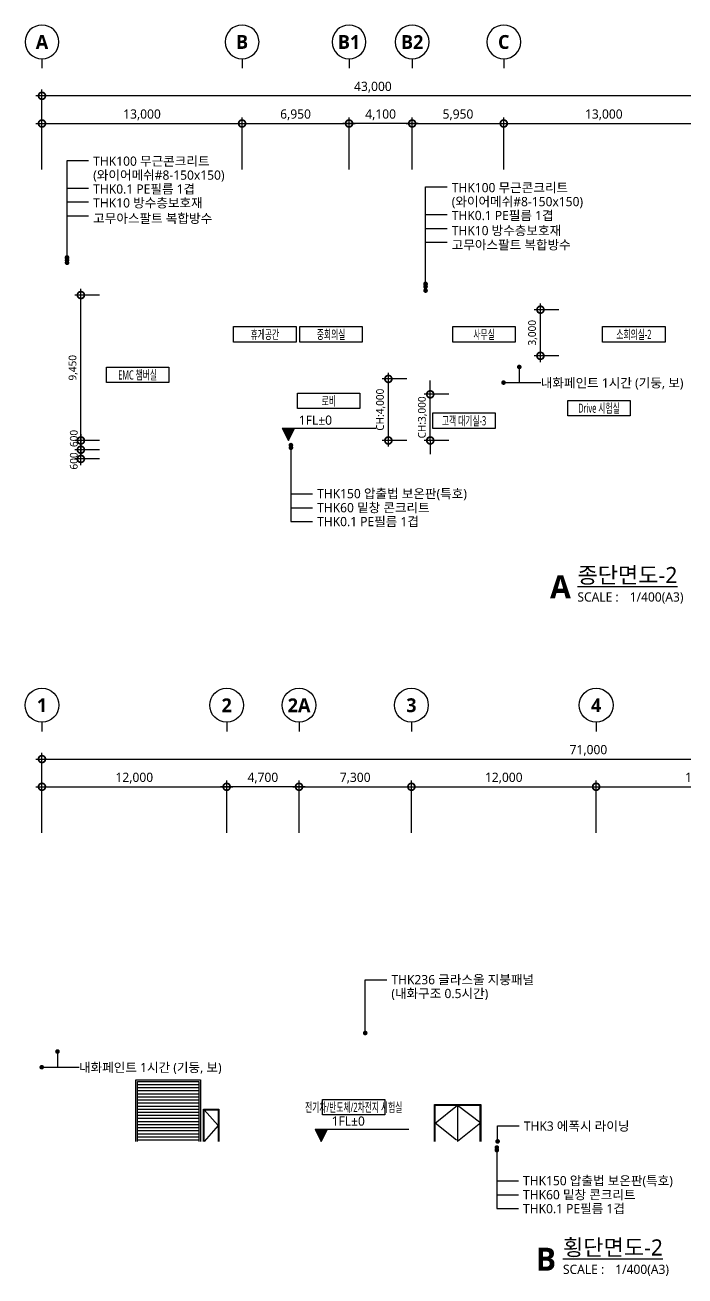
# Model space of a CAD drawing. Header units: millimetres. Extents: x 16690 to 499091, y 5875 to 101442.
# Drawn here: x 208350 to 251222, y 17698 to 98995 of the extents above; entities that cross this region are included whole.
import ezdxf
from ezdxf.enums import TextEntityAlignment as Align

# ---------------------------------------------------------------- set-up
doc = ezdxf.new("R2010")
doc.units = ezdxf.units.MM
doc.header["$LTSCALE"] = 200
doc.layers.get('DEFPOINTS').update_dxf_attribs({"color": 137})
for name, color, linetype in [('DIM', 7, 'Continuous'), ('DIM-INT', 7, 'Continuous'), ('HAT', 8, 'Continuous'), ('SYM', 6, 'Continuous'), ('SYM-BUB', 3, 'Continuous'), ('SYM-LEAD', 6, 'Continuous'), ('SYM-LEVEL', 7, 'Continuous'), ('TEXT', 3, 'Continuous'), ('TEXT-NOTE', 6, 'Continuous')]:
    doc.layers.add(name, color=color, linetype=linetype)
doc.styles.add('$0$스타일1', font='malgun.ttf')
doc.styles.add('맑은고딕B', font='malgunbd.ttf')
doc.styles.add('스타일1', font='malgun.ttf')
doc.dimstyles.new('CJA', dxfattribs={"dimscale": 300, "dimtxt": 2.7, "dimasz": 1, "dimexe": 2, "dimexo": 3, "dimgap": 1, "dimtad": 1, "dimdec": 0, "dimzin": 1, "dimdsep": 46, "dimlunit": 6, "dimtxsty": '$0$스타일1', "dimblk": 'CJDOT', "dimcen": 0.09, "dimdle": 1, "dimclrd": 256, "dimclre": 256, "dimclrt": 3, "dimadec": 0, "dimazin": 0, "dimtfac": 1, "dimtdec": 0, "dimtix": 1, "dimtmove": 2, "dimatfit": 3, "dimldrblk": 'CJDOT', "dimfxl": 1, "dimtolj": 1, "dimtzin": 1, "dimarcsym": 0})
doc.dimstyles.new('DIM-QD 1', dxfattribs={"dimtxt": 3, "dimasz": 1.5, "dimexe": 1, "dimexo": 0, "dimgap": 1, "dimtad": 1, "dimdec": 3, "dimdsep": 46, "dimlunit": 6, "dimtxsty": '$0$스타일1', "dimblk1": 'ARCHTICK', "dimblk2": 'ARCHTICK', "dimsah": 1, "dimcen": 0, "dimclrd": 256, "dimclre": 256, "dimclrt": 3, "dimazin": 2, "dimtfac": 1, "dimtdec": 3, "dimtix": 1, "dimtmove": 2, "dimatfit": 3, "dimldrblk": 'ARCHTICK', "dimfxl": 1, "dimtolj": 1, "dimtzin": 0, "dimarcsym": 0})

# ---------------------------------------------------------------- blocks, each defined once
blk = doc.blocks.new('_DotSmall')
at = {"color": 0, "linetype": 'ByBlock', "const_width": 0.5}
blk.add_lwpolyline([(-0.0625, 0, 1), (0.0625, 0, 1)], format="xyb", close=True, dxfattribs=at)
blk = doc.blocks.new('*D26')
at = {"layer": 'DEFPOINTS', "color": 0, "transparency": 16777216}
for p in [(209450, 94395), (209450, 88995), (252450, 88995)]:
    blk.add_point(p, dxfattribs=at)
at = {"layer": 'DIM', "color": 7, "lineweight": -2, "transparency": 16777216}
for p, q in [((252850, 94395), (209050, 94395)), ((209450, 89595), (209450, 94795)), ((252450, 89595), (252450, 94795))]:
    blk.add_line(p, q, dxfattribs=at)
at = {"layer": 'DIM', "color": 7, "lineweight": -2, "transparency": 16777216, "xscale": 900, "yscale": 900, "zscale": 900, "rotation": 180}
blk.add_blockref('_DotSmall', (209450, 94395), dxfattribs=at)
at = {"layer": 'DIM', "color": 7, "lineweight": -2, "transparency": 16777216, "xscale": 900, "yscale": 900, "zscale": 900}
blk.add_blockref('_DotSmall', (252450, 94395), dxfattribs=at)
at = {"layer": 'DIM', "color": 3, "transparency": 16777216, "insert": (230950, 94955), "char_height": 600, "attachment_point": 5, "style": '$0$스타일1'}
blk.add_mtext('\\A1;43,000', dxfattribs=at)
blk = doc.blocks.new('CJDOT')
blk.add_line((-2, 0), (2, 0))
at = {"const_width": 0.5}
blk.add_lwpolyline([(-0.25, 0, 1), (0.25, 0, 1)], format="xyb", close=True, dxfattribs=at)
blk = doc.blocks.new('*D27')
at = {"layer": 'DEFPOINTS', "color": 0, "transparency": 16777216}
for p in [(222450, 92595), (209450, 88995), (222450, 88995)]:
    blk.add_point(p, dxfattribs=at)
at = {"layer": 'DIM', "color": 7, "lineweight": -2, "transparency": 16777216}
for p, q in [((209450, 89595), (209450, 92995)), ((222450, 89595), (222450, 92995)), ((209050, 92595), (222850, 92595))]:
    blk.add_line(p, q, dxfattribs=at)
at = {"layer": 'DIM', "color": 7, "lineweight": -2, "transparency": 16777216, "xscale": 900, "yscale": 900, "zscale": 900, "rotation": 180}
blk.add_blockref('_DotSmall', (209450, 92595), dxfattribs=at)
at = {"layer": 'DIM', "color": 7, "lineweight": -2, "transparency": 16777216, "xscale": 900, "yscale": 900, "zscale": 900}
blk.add_blockref('_DotSmall', (222450, 92595), dxfattribs=at)
at = {"layer": 'DIM', "color": 3, "transparency": 16777216, "insert": (215950, 93157), "char_height": 600, "attachment_point": 5, "style": '$0$스타일1'}
blk.add_mtext('\\A1;13,000', dxfattribs=at)
blk = doc.blocks.new('*D28')
at = {"layer": 'DEFPOINTS', "color": 0, "transparency": 16777216}
for p in [(252450, 92595), (239450, 88995), (252450, 88995)]:
    blk.add_point(p, dxfattribs=at)
at = {"layer": 'DIM', "color": 7, "lineweight": -2, "transparency": 16777216}
for p, q in [((239450, 89595), (239450, 92995)), ((252450, 89595), (252450, 92995)), ((239050, 92595), (252850, 92595))]:
    blk.add_line(p, q, dxfattribs=at)
at = {"layer": 'DIM', "color": 7, "lineweight": -2, "transparency": 16777216, "xscale": 900, "yscale": 900, "zscale": 900, "rotation": 180}
blk.add_blockref('_DotSmall', (239450, 92595), dxfattribs=at)
at = {"layer": 'DIM', "color": 7, "lineweight": -2, "transparency": 16777216, "xscale": 900, "yscale": 900, "zscale": 900}
blk.add_blockref('_DotSmall', (252450, 92595), dxfattribs=at)
at = {"layer": 'DIM', "color": 3, "transparency": 16777216, "insert": (245950, 93157), "char_height": 600, "attachment_point": 5, "style": '$0$스타일1'}
blk.add_mtext('\\A1;13,000', dxfattribs=at)
blk = doc.blocks.new('NEW_BUB')
at = {"layer": 'SYM-BUB', "color": 6}
blk.add_line((0, 3), (0, 0), dxfattribs=at)
blk.add_circle((0, 8.5), 5.5, dxfattribs=at)
at = {"layer": 'SYM-BUB', "color": 3, "style": '맑은고딕B'}
blk.add_attdef('X', text='', height=4.5, dxfattribs=at).set_placement((0, 8.5), align=Align.MIDDLE)
blk = doc.blocks.new('*D29')
at = {"layer": 'DEFPOINTS', "color": 0, "transparency": 16777216}
for p in [(213779, 71995), (211979, 71395), (213779, 71395)]:
    blk.add_point(p, dxfattribs=at)
at = {"layer": 'DIM-INT', "color": 7, "lineweight": -2, "transparency": 16777216}
for p, q in [((211979, 72395), (211979, 70995)), ((213179, 71995), (211579, 71995)), ((213179, 71395), (211579, 71395))]:
    blk.add_line(p, q, dxfattribs=at)
at = {"layer": 'DIM-INT', "color": 7, "lineweight": -2, "transparency": 16777216, "xscale": 900, "yscale": 900, "zscale": 900}
for p, rotation in [((211979, 71995), 90), ((211979, 71395), 270)]:
    blk.add_blockref('_DotSmall', p, dxfattribs=dict(at, rotation=rotation))
at = {"layer": 'DIM-INT', "color": 3, "transparency": 16777216, "insert": (211520, 72125), "char_height": 500, "attachment_point": 5, "rotation": 90, "style": '스타일1'}
blk.add_mtext('\\A1;600', dxfattribs=at)
blk = doc.blocks.new('*D35')
at = {"layer": 'DEFPOINTS', "color": 0, "transparency": 16777216}
for p in [(211979, 81445), (213779, 81445), (213779, 71995)]:
    blk.add_point(p, dxfattribs=at)
at = {"layer": 'DIM-INT', "color": 7, "lineweight": -2, "transparency": 16777216}
for p, q in [((213179, 81445), (211579, 81445)), ((211979, 71595), (211979, 81845)), ((213179, 71995), (211579, 71995))]:
    blk.add_line(p, q, dxfattribs=at)
at = {"layer": 'DIM-INT', "color": 7, "lineweight": -2, "transparency": 16777216, "xscale": 900, "yscale": 900, "zscale": 900}
for p, rotation in [((211979, 81445), 90), ((211979, 71995), 270)]:
    blk.add_blockref('_DotSmall', p, dxfattribs=dict(at, rotation=rotation))
at = {"layer": 'DIM-INT', "color": 3, "transparency": 16777216, "insert": (211478, 76720), "char_height": 500, "attachment_point": 5, "rotation": 90, "style": '스타일1'}
blk.add_mtext('\\A1;9,450', dxfattribs=at)
blk = doc.blocks.new('*D36')
at = {"layer": 'DEFPOINTS', "color": 0, "transparency": 16777216}
for p in [(211979, 71395), (213779, 71395), (213779, 70795)]:
    blk.add_point(p, dxfattribs=at)
at = {"layer": 'DIM-INT', "color": 7, "lineweight": -2, "transparency": 16777216}
for p, q in [((211979, 70395), (211979, 71795)), ((213179, 71395), (211579, 71395)), ((213179, 70795), (211579, 70795))]:
    blk.add_line(p, q, dxfattribs=at)
at = {"layer": 'DIM-INT', "color": 7, "lineweight": -2, "transparency": 16777216, "xscale": 900, "yscale": 900, "zscale": 900}
for p, rotation in [((211979, 71395), 90), ((211979, 70795), 270)]:
    blk.add_blockref('_DotSmall', p, dxfattribs=dict(at, rotation=rotation))
at = {"layer": 'DIM-INT', "color": 3, "transparency": 16777216, "insert": (211520, 70665), "char_height": 500, "attachment_point": 5, "rotation": 90, "style": '스타일1'}
blk.add_mtext('\\A1;600', dxfattribs=at)
blk = doc.blocks.new('*D42')
at = {"layer": 'DEFPOINTS', "color": 0, "transparency": 16777216}
for p in [(231954, 75995), (233754, 75995), (233754, 71995)]:
    blk.add_point(p, dxfattribs=at)
at = {"layer": 'DIM-INT', "color": 7, "lineweight": -2, "transparency": 16777216}
for p, q in [((233154, 75995), (231554, 75995)), ((231954, 71595), (231954, 76395)), ((233154, 71995), (231554, 71995))]:
    blk.add_line(p, q, dxfattribs=at)
at = {"layer": 'DIM-INT', "color": 7, "lineweight": -2, "transparency": 16777216, "xscale": 900, "yscale": 900, "zscale": 900}
for p, rotation in [((231954, 75995), 90), ((231954, 71995), 270)]:
    blk.add_blockref('_DotSmall', p, dxfattribs=dict(at, rotation=rotation))
at = {"layer": 'DIM-INT', "color": 3, "transparency": 16777216, "insert": (231454, 73995), "char_height": 500, "attachment_point": 5, "rotation": 90, "style": '스타일1'}
blk.add_mtext('\\A1;CH:4,000', dxfattribs=at)
blk = doc.blocks.new('*D43')
at = {"layer": 'DEFPOINTS', "color": 0, "transparency": 16777216}
for p in [(241832, 80495), (243632, 80495), (243632, 77495)]:
    blk.add_point(p, dxfattribs=at)
at = {"layer": 'DIM-INT', "color": 7, "lineweight": -2, "transparency": 16777216}
for p, q in [((243032, 80495), (241432, 80495)), ((241832, 77095), (241832, 80895)), ((243032, 77495), (241432, 77495))]:
    blk.add_line(p, q, dxfattribs=at)
at = {"layer": 'DIM-INT', "color": 7, "lineweight": -2, "transparency": 16777216, "xscale": 900, "yscale": 900, "zscale": 900}
for p, rotation in [((241832, 80495), 90), ((241832, 77495), 270)]:
    blk.add_blockref('_DotSmall', p, dxfattribs=dict(at, rotation=rotation))
at = {"layer": 'DIM-INT', "color": 3, "transparency": 16777216, "insert": (241332, 78995), "char_height": 500, "attachment_point": 5, "rotation": 90, "style": '스타일1'}
blk.add_mtext('\\A1;3,000', dxfattribs=at)
blk = doc.blocks.new('dwgtitle')
at = {"layer": 'SYM', "color": 3, "style": '스타일1'}
blk.add_text('SCALE :', height=4, dxfattribs=at).set_placement((12.25, -1.4))
for tag, p, height in [('%%UTITLE', (12.25, 6.59), 7), ('1/100', (34.89, -1.4), 4)]:
    blk.add_attdef(tag, p, '', height=height, dxfattribs=at)
at = {"layer": 'SYM', "color": 6, "style": '맑은고딕B'}
blk.add_attdef('A', text='', height=10, dxfattribs=at).set_placement((4.89, 5), align=Align.MIDDLE)
blk = doc.blocks.new('*D47')
at = {"layer": 'DEFPOINTS', "color": 0, "transparency": 16777216}
for p in [(280450, 51290), (209450, 45890), (280450, 45890)]:
    blk.add_point(p, dxfattribs=at)
at = {"layer": 'DIM', "color": 7, "lineweight": -2, "transparency": 16777216}
for p, q in [((209050, 51290), (280850, 51290)), ((209450, 46490), (209450, 51690)), ((280450, 46490), (280450, 51690))]:
    blk.add_line(p, q, dxfattribs=at)
at = {"layer": 'DIM', "color": 7, "lineweight": -2, "transparency": 16777216, "xscale": 900, "yscale": 900, "zscale": 900, "rotation": 180}
blk.add_blockref('_DotSmall', (209450, 51290), dxfattribs=at)
at = {"layer": 'DIM', "color": 7, "lineweight": -2, "transparency": 16777216, "xscale": 900, "yscale": 900, "zscale": 900}
blk.add_blockref('_DotSmall', (280450, 51290), dxfattribs=at)
at = {"layer": 'DIM', "color": 3, "transparency": 16777216, "insert": (244950, 51852), "char_height": 600, "attachment_point": 5, "style": '스타일1'}
blk.add_mtext('\\A1;71,000', dxfattribs=at)
blk = doc.blocks.new('*D48')
at = {"layer": 'DEFPOINTS', "color": 0, "transparency": 16777216}
for p in [(221450, 49490), (209450, 45890), (221450, 45890)]:
    blk.add_point(p, dxfattribs=at)
at = {"layer": 'DIM', "color": 7, "lineweight": -2, "transparency": 16777216}
for p, q in [((209450, 46490), (209450, 49890)), ((221450, 46490), (221450, 49890)), ((209050, 49490), (221850, 49490))]:
    blk.add_line(p, q, dxfattribs=at)
at = {"layer": 'DIM', "color": 7, "lineweight": -2, "transparency": 16777216, "xscale": 900, "yscale": 900, "zscale": 900, "rotation": 180}
blk.add_blockref('_DotSmall', (209450, 49490), dxfattribs=at)
at = {"layer": 'DIM', "color": 7, "lineweight": -2, "transparency": 16777216, "xscale": 900, "yscale": 900, "zscale": 900}
blk.add_blockref('_DotSmall', (221450, 49490), dxfattribs=at)
at = {"layer": 'DIM', "color": 3, "transparency": 16777216, "insert": (215450, 50052), "char_height": 600, "attachment_point": 5, "style": '스타일1'}
blk.add_mtext('\\A1;12,000', dxfattribs=at)
blk = doc.blocks.new('*D49')
at = {"layer": 'DEFPOINTS', "color": 0, "transparency": 16777216}
for p in [(245450, 49490), (233450, 45890), (245450, 45890)]:
    blk.add_point(p, dxfattribs=at)
at = {"layer": 'DIM', "color": 7, "lineweight": -2, "transparency": 16777216}
for p, q in [((233450, 46490), (233450, 49890)), ((245450, 46490), (245450, 49890)), ((233050, 49490), (245850, 49490))]:
    blk.add_line(p, q, dxfattribs=at)
at = {"layer": 'DIM', "color": 7, "lineweight": -2, "transparency": 16777216, "xscale": 900, "yscale": 900, "zscale": 900, "rotation": 180}
blk.add_blockref('_DotSmall', (233450, 49490), dxfattribs=at)
at = {"layer": 'DIM', "color": 7, "lineweight": -2, "transparency": 16777216, "xscale": 900, "yscale": 900, "zscale": 900}
blk.add_blockref('_DotSmall', (245450, 49490), dxfattribs=at)
at = {"layer": 'DIM', "color": 3, "transparency": 16777216, "insert": (239450, 50052), "char_height": 600, "attachment_point": 5, "style": '스타일1'}
blk.add_mtext('\\A1;12,000', dxfattribs=at)
blk = doc.blocks.new('*D51')
at = {"layer": 'DEFPOINTS', "color": 0, "transparency": 16777216}
for p in [(259450, 49490), (245450, 45890), (259450, 45890)]:
    blk.add_point(p, dxfattribs=at)
at = {"layer": 'DIM', "color": 7, "lineweight": -2, "transparency": 16777216}
for p, q in [((245450, 46490), (245450, 49890)), ((259450, 46490), (259450, 49890)), ((245050, 49490), (259850, 49490))]:
    blk.add_line(p, q, dxfattribs=at)
at = {"layer": 'DIM', "color": 7, "lineweight": -2, "transparency": 16777216, "xscale": 900, "yscale": 900, "zscale": 900, "rotation": 180}
blk.add_blockref('_DotSmall', (245450, 49490), dxfattribs=at)
at = {"layer": 'DIM', "color": 7, "lineweight": -2, "transparency": 16777216, "xscale": 900, "yscale": 900, "zscale": 900}
blk.add_blockref('_DotSmall', (259450, 49490), dxfattribs=at)
at = {"layer": 'DIM', "color": 3, "transparency": 16777216, "insert": (252450, 50052), "char_height": 600, "attachment_point": 5, "style": '스타일1'}
blk.add_mtext('\\A1;14,000', dxfattribs=at)
blk = doc.blocks.new('room-1')
at = {"layer": 'TEXT-NOTE', "color": 6}
for p, q in [((0, 5), (20.29, 5)), ((0, 0), (0, 5)), ((20.29, 5), (20.29, 0)), ((20.29, 0), (0, 0))]:
    blk.add_line(p, q, dxfattribs=at)
at = {"layer": 'TEXT-NOTE', "color": 3, "style": '스타일1'}
blk.add_attdef('실명', text='', height=3, dxfattribs=at).set_placement((10.15, 2.59), align=Align.MIDDLE)
blk = doc.blocks.new('LEVEL2')
at = {"layer": 'SYM-LEVEL'}
blk.add_hatch(color=6, dxfattribs=at).paths.add_polyline_path([(2, 4), (-2, 4), (0, 0)])
at = {"layer": 'SYM-LEVEL', "color": 6}
for p, q in [((-2, 4), (6.35, 4)), ((-2, 4), (0, 0)), ((0, 0), (2, 4)), ((5.68, 4), (28.41, 4))]:
    blk.add_line(p, q, dxfattribs=at)
at = {"layer": 'SYM-LEVEL', "color": 3, "style": '스타일1'}
for tag, p in [('1층-바닥마감', (3.37, 5.11)), ('EL-+100', (3.37, 0.07))]:
    blk.add_attdef(tag, p, '', height=3, dxfattribs=at)
blk = doc.blocks.new('*D77')
at = {"layer": 'DEFPOINTS', "color": 0, "transparency": 16777216}
for p in [(234674, 74995), (236474, 74995), (236474, 71995)]:
    blk.add_point(p, dxfattribs=at)
at = {"layer": 'DIM-INT', "color": 7, "lineweight": -2, "transparency": 16777216}
for p, q in [((234674, 74995), (234674, 75895)), ((235874, 74995), (234274, 74995)), ((234674, 71995), (234674, 74995)), ((235874, 71995), (234274, 71995)), ((234674, 71995), (234674, 71095))]:
    blk.add_line(p, q, dxfattribs=at)
at = {"layer": 'DIM-INT', "color": 7, "lineweight": -2, "transparency": 16777216, "xscale": 900, "yscale": 900, "zscale": 900}
for p, rotation in [((234674, 74995), 270), ((234674, 71995), 90)]:
    blk.add_blockref('_DotSmall', p, dxfattribs=dict(at, rotation=rotation))
at = {"layer": 'DIM-INT', "color": 3, "transparency": 16777216, "insert": (234174, 73495), "char_height": 500, "attachment_point": 5, "rotation": 90, "style": '스타일1'}
blk.add_mtext('\\A1;CH:3,000', dxfattribs=at)
blk = doc.blocks.new('_ARCHTICK')
at = {"color": 0, "linetype": 'ByBlock', "const_width": 0.15}
blk.add_lwpolyline([(-0.5, -0.5), (0.5, 0.5)], dxfattribs=at)
blk = doc.blocks.new('*D115')
at = {"layer": 'DEFPOINTS', "color": 0, "transparency": 16777216}
for p in [(233450, 49490), (226150, 45890), (233450, 45890)]:
    blk.add_point(p, dxfattribs=at)
at = {"layer": 'DIM', "color": 7, "lineweight": -2, "transparency": 16777216}
for p, q in [((226150, 46490), (226150, 49890)), ((233450, 46490), (233450, 49890)), ((225750, 49490), (233850, 49490))]:
    blk.add_line(p, q, dxfattribs=at)
at = {"layer": 'DIM', "color": 7, "lineweight": -2, "transparency": 16777216, "xscale": 900, "yscale": 900, "zscale": 900, "rotation": 180}
blk.add_blockref('_DotSmall', (226150, 49490), dxfattribs=at)
at = {"layer": 'DIM', "color": 7, "lineweight": -2, "transparency": 16777216, "xscale": 900, "yscale": 900, "zscale": 900}
blk.add_blockref('_DotSmall', (233450, 49490), dxfattribs=at)
at = {"layer": 'DIM', "color": 3, "transparency": 16777216, "insert": (229800, 50051), "char_height": 600, "attachment_point": 5, "style": '스타일1'}
blk.add_mtext('\\A1;7,300', dxfattribs=at)
blk = doc.blocks.new('*D119')
at = {"layer": 'DEFPOINTS', "color": 0, "transparency": 16777216}
for p in [(221450, 49490), (221450, 45890), (226150, 45890)]:
    blk.add_point(p, dxfattribs=at)
at = {"layer": 'DIM', "color": 7, "lineweight": -2, "transparency": 16777216}
for p, q in [((221450, 46490), (221450, 49890)), ((226150, 46490), (226150, 49890)), ((226550, 49490), (221050, 49490))]:
    blk.add_line(p, q, dxfattribs=at)
at = {"layer": 'DIM', "color": 7, "lineweight": -2, "transparency": 16777216, "xscale": 900, "yscale": 900, "zscale": 900, "rotation": 180}
blk.add_blockref('_DotSmall', (221450, 49490), dxfattribs=at)
at = {"layer": 'DIM', "color": 7, "lineweight": -2, "transparency": 16777216, "xscale": 900, "yscale": 900, "zscale": 900}
blk.add_blockref('_DotSmall', (226150, 49490), dxfattribs=at)
at = {"layer": 'DIM', "color": 3, "transparency": 16777216, "insert": (223800, 50051), "char_height": 600, "attachment_point": 5, "style": '스타일1'}
blk.add_mtext('\\A1;4,700', dxfattribs=at)
blk = doc.blocks.new('*D136')
at = {"layer": 'DEFPOINTS', "color": 0, "transparency": 16777216}
for p in [(229400, 92595), (222450, 88995), (229400, 88995)]:
    blk.add_point(p, dxfattribs=at)
at = {"layer": 'DIM', "color": 7, "lineweight": -2, "transparency": 16777216}
for p, q in [((222450, 89595), (222450, 92995)), ((229400, 89595), (229400, 92995)), ((222050, 92595), (229800, 92595))]:
    blk.add_line(p, q, dxfattribs=at)
at = {"layer": 'DIM', "color": 7, "lineweight": -2, "transparency": 16777216, "xscale": 900, "yscale": 900, "zscale": 900, "rotation": 180}
blk.add_blockref('_DotSmall', (222450, 92595), dxfattribs=at)
at = {"layer": 'DIM', "color": 7, "lineweight": -2, "transparency": 16777216, "xscale": 900, "yscale": 900, "zscale": 900}
blk.add_blockref('_DotSmall', (229400, 92595), dxfattribs=at)
at = {"layer": 'DIM', "color": 3, "transparency": 16777216, "insert": (225925, 93155), "char_height": 600, "attachment_point": 5, "style": '$0$스타일1'}
blk.add_mtext('\\A1;6,950', dxfattribs=at)
blk = doc.blocks.new('*D137')
at = {"layer": 'DEFPOINTS', "color": 0, "transparency": 16777216}
for p in [(229400, 92595), (229400, 88995), (233500, 88995)]:
    blk.add_point(p, dxfattribs=at)
at = {"layer": 'DIM', "color": 7, "lineweight": -2, "transparency": 16777216}
for p, q in [((229400, 89595), (229400, 92995)), ((233500, 89595), (233500, 92995)), ((233900, 92595), (229000, 92595))]:
    blk.add_line(p, q, dxfattribs=at)
at = {"layer": 'DIM', "color": 7, "lineweight": -2, "transparency": 16777216, "xscale": 900, "yscale": 900, "zscale": 900, "rotation": 180}
blk.add_blockref('_DotSmall', (229400, 92595), dxfattribs=at)
at = {"layer": 'DIM', "color": 7, "lineweight": -2, "transparency": 16777216, "xscale": 900, "yscale": 900, "zscale": 900}
blk.add_blockref('_DotSmall', (233500, 92595), dxfattribs=at)
at = {"layer": 'DIM', "color": 3, "transparency": 16777216, "insert": (231450, 93157), "char_height": 600, "attachment_point": 5, "style": '$0$스타일1'}
blk.add_mtext('\\A1;4,100', dxfattribs=at)
blk = doc.blocks.new('*D138')
at = {"layer": 'DEFPOINTS', "color": 0, "transparency": 16777216}
for p in [(239450, 92595), (233500, 88995), (239450, 88995)]:
    blk.add_point(p, dxfattribs=at)
at = {"layer": 'DIM', "color": 7, "lineweight": -2, "transparency": 16777216}
for p, q in [((233500, 89595), (233500, 92995)), ((239450, 89595), (239450, 92995)), ((233100, 92595), (239850, 92595))]:
    blk.add_line(p, q, dxfattribs=at)
at = {"layer": 'DIM', "color": 7, "lineweight": -2, "transparency": 16777216, "xscale": 900, "yscale": 900, "zscale": 900, "rotation": 180}
blk.add_blockref('_DotSmall', (233500, 92595), dxfattribs=at)
at = {"layer": 'DIM', "color": 7, "lineweight": -2, "transparency": 16777216, "xscale": 900, "yscale": 900, "zscale": 900}
blk.add_blockref('_DotSmall', (239450, 92595), dxfattribs=at)
at = {"layer": 'DIM', "color": 3, "transparency": 16777216, "insert": (236475, 93155), "char_height": 600, "attachment_point": 5, "style": '$0$스타일1'}
blk.add_mtext('\\A1;5,950', dxfattribs=at)

msp = doc.modelspace()

# ---------------------------------------------------------------- hatches: boundary and pattern name
at = {"layer": 'HAT'}
h = msp.add_hatch(dxfattribs=at)
h.set_pattern_fill('_USER', color=252, scale=200, pattern_type=0)
h.set_pattern_definition([(0, (219650, 30343.64), (0, 200), [])])
edge = h.paths.add_edge_path()
edge.add_line((215650, 26443.6), (215650, 30343.6))
edge.add_line((215650, 30343.6), (219650, 30343.6))
edge.add_line((219650, 30343.6), (219650, 26443.6))

# ---------------------------------------------------------------- linework, layer by layer
msp.add_line((236450, 28798.6), (236450, 26443.6), dxfattribs=at)
for points in [[(215550, 26443.6), (215550, 30443.6), (219750, 30443.6), (219750, 26443.6)], [(215650, 26443.6), (215650, 30343.6), (219650, 30343.6), (219650, 26443.6)], [(219950, 26443.6), (219950, 28543.6), (220950, 28543.6), (220950, 26443.6)], [(219995, 26443.6), (219995, 28498.6), (220905, 28498.6), (220905, 26443.6)], [(219995, 28498.6), (220905, 27471.1), (219995, 26443.6)], [(234950, 26443.6), (234950, 28843.6), (237950, 28843.6), (237950, 26443.6)], [(234995, 26443.6), (234995, 28798.6), (237905, 28798.6), (237905, 26443.6)], [(236390, 26520), (234995, 27621.1), (236450, 28798.6), (237950, 27643.6), (236450, 26443.6)]]:
    msp.add_lwpolyline(points, dxfattribs=at)

# ---------------------------------------------------------------- block references
at = {"layer": 'SYM', "xscale": 150, "yscale": 150, "zscale": 150}
for p, values in [((242397.4, 61735.4), {'%%UTITLE': '%%u종단면도-2', '1/100': '1/400(A3)', 'A': 'A'}), ((241457.7, 18039.9), {'%%UTITLE': '%%u횡단면도-2', '1/100': '1/400(A3)', 'A': 'B'})]:
    msp.add_blockref('dwgtitle', p, dxfattribs=at).add_auto_attribs(values)
at = {"layer": 'SYM-BUB'}
ref = msp.add_blockref('NEW_BUB', (209450, 96194.9), dxfattribs=dict(at, xscale=-200.0000000000001, yscale=200.0000000000001, zscale=200.0000000000001))
ref.add_attrib('X', 'A', dxfattribs={"color": 3, "height": 900, "style": '맑은고딕B'}).set_placement((209450, 97894.9), align=Align.MIDDLE)
ref = msp.add_blockref('NEW_BUB', (222450, 96194.9), dxfattribs=dict(at, xscale=-200.0000000000001, yscale=200.0000000000001, zscale=200.0000000000001))
ref.add_attrib('X', 'B', dxfattribs={"color": 3, "height": 900, "style": '맑은고딕B'}).set_placement((222450, 97894.9), align=Align.MIDDLE)
ref = msp.add_blockref('NEW_BUB', (229400, 96194.9), dxfattribs=dict(at, xscale=-200.0000000000001, yscale=200.0000000000001, zscale=200.0000000000001))
ref.add_attrib('X', 'B1', dxfattribs={"color": 3, "height": 900, "style": '맑은고딕B'}).set_placement((229400, 97894.9), align=Align.MIDDLE)
ref = msp.add_blockref('NEW_BUB', (233500, 96194.9), dxfattribs=dict(at, xscale=-200.0000000000001, yscale=200.0000000000001, zscale=200.0000000000001))
ref.add_attrib('X', 'B2', dxfattribs={"color": 3, "height": 900, "style": '맑은고딕B'}).set_placement((233500, 97894.9), align=Align.MIDDLE)
ref = msp.add_blockref('NEW_BUB', (239450, 96194.9), dxfattribs=dict(at, xscale=-200.0000000000001, yscale=200.0000000000001, zscale=200.0000000000001))
ref.add_attrib('X', 'C', dxfattribs={"color": 3, "height": 900, "style": '맑은고딕B'}).set_placement((239450, 97894.9), align=Align.MIDDLE)
at = {"layer": 'SYM-BUB', "xscale": 200.0000000000001, "yscale": 200.0000000000001, "zscale": 200.0000000000001}
for p, values in [((209450, 53090.3), {'X': '1'}), ((221450, 53090.3), {'X': '2'}), ((226150, 53090.3), {'X': '2A'}), ((233450, 53090.3), {'X': '3'}), ((245450, 53090.3), {'X': '4'})]:
    msp.add_blockref('NEW_BUB', p, dxfattribs=at).add_auto_attribs(values)
at = {"layer": 'SYM-LEVEL'}
ref = msp.add_blockref('LEVEL2', (225463.6, 71994.9), dxfattribs=dict(at, xscale=200.000000000167, yscale=200.000000000167, zscale=200.000000000167))
ref.add_attrib('1층-바닥마감', '1FL±0', (226137.9, 73016), dxfattribs={"color": 3, "height": 600, "style": '스타일1'})
ref = msp.add_blockref('LEVEL2', (227595.9, 26443.6), dxfattribs=dict(at, xscale=200.000000000167, yscale=200.000000000167, zscale=200.000000000167))
ref.add_attrib('1층-바닥마감', '1FL±0', (228270.1, 27464.7), dxfattribs={"color": 3, "height": 600, "style": '스타일1'})
at = {"layer": 'TEXT-NOTE'}
ref = msp.add_blockref('room-1', (221902.7, 78393.9), dxfattribs=dict(at, xscale=200.000000000167, yscale=200.000000000167, zscale=200.000000000167))
ref.add_attrib('실명', '휴게공간', dxfattribs={"color": 3, "height": 600, "style": '스타일1', "width": 0.6}).set_placement((223932.2, 78893.9), align=Align.MIDDLE)
ref = msp.add_blockref('room-1', (226202.7, 78393.9), dxfattribs=dict(at, xscale=200.000000000167, yscale=200.000000000167, zscale=200.000000000167))
ref.add_attrib('실명', '중회의실', dxfattribs={"color": 3, "height": 600, "style": '스타일1', "width": 0.6}).set_placement((228232.2, 78893.9), align=Align.MIDDLE)
ref = msp.add_blockref('room-1', (236142.7, 78393.9), dxfattribs=dict(at, xscale=200.000000000167, yscale=200.000000000167, zscale=200.000000000167))
ref.add_attrib('실명', '사무실', dxfattribs={"color": 3, "height": 600, "style": '스타일1', "width": 0.6}).set_placement((238172.2, 78893.9), align=Align.MIDDLE)
ref = msp.add_blockref('room-1', (245872.7, 78393.9), dxfattribs=dict(at, xscale=200.000000000167, yscale=200.000000000167, zscale=200.000000000167))
ref.add_attrib('실명', '소회의실-2', dxfattribs={"color": 3, "height": 600, "style": '스타일1', "width": 0.6}).set_placement((247902.2, 78893.9), align=Align.MIDDLE)
ref = msp.add_blockref('room-1', (213632.7, 75763.9), dxfattribs=dict(at, xscale=200.000000000167, yscale=200.000000000167, zscale=200.000000000167))
ref.add_attrib('실명', 'EMC 챔버실', dxfattribs={"color": 3, "height": 600, "style": '스타일1', "width": 0.6}).set_placement((215662.2, 76263.9), align=Align.MIDDLE)
ref = msp.add_blockref('room-1', (226052.7, 74073.9), dxfattribs=dict(at, xscale=200.000000000167, yscale=200.000000000167, zscale=200.000000000167))
ref.add_attrib('실명', '로비', dxfattribs={"color": 3, "height": 600, "style": '스타일1', "width": 0.6}).set_placement((228082.2, 74573.9), align=Align.MIDDLE)
ref = msp.add_blockref('room-1', (243602.7, 73603.9), dxfattribs=dict(at, xscale=200.000000000167, yscale=200.000000000167, zscale=200.000000000167))
ref.add_attrib('실명', 'Drive 시험실', dxfattribs={"color": 3, "height": 600, "style": '스타일1', "width": 0.6}).set_placement((245632.2, 74103.9), align=Align.MIDDLE)
ref = msp.add_blockref('room-1', (234842.7, 72783.9), dxfattribs=dict(at, xscale=200.000000000167, yscale=200.000000000167, zscale=200.000000000167))
ref.add_attrib('실명', '고객 대기실-3', dxfattribs={"color": 3, "height": 600, "style": '스타일1', "width": 0.6}).set_placement((236872.2, 73283.9), align=Align.MIDDLE)
ref = msp.add_blockref('room-1', (227672.2, 28170.6), dxfattribs=dict(at, xscale=200.000000000167, yscale=200.000000000167, zscale=200.000000000167))
ref.add_attrib('실명', '전기차/반도체/2차전지 시험실', dxfattribs={"color": 3, "height": 600, "style": '스타일1', "width": 0.6}).set_placement((229701.6, 28670.6), align=Align.MIDDLE)

# ---------------------------------------------------------------- texts
at = {"layer": 'TEXT', "color": 3, "style": '스타일1'}
for s, p in [('THK100 무근콘크리트', (212777.7, 89847.8)), ('(와이어메쉬#8-150x150)', (212777.7, 88940.5)), ('THK0.1 PE필름 1겹 ', (212777.7, 88037.2)), ('THK100 무근콘크리트', (236070, 88127.8)), ('THK10 방수층보호재', (212777.7, 87137.2)), ('(와이어메쉬#8-150x150)', (236070, 87220.5)), ('THK0.1 PE필름 1겹 ', (236070, 86317.2)), ('고무아스팔트 복합방수 ', (212777.7, 86129.6)), ('THK10 방수층보호재', (236070, 85337.2)), ('고무아스팔트 복합방수 ', (236070, 84409.6)), ('내화페인트 1시간 (기둥, 보)', (241857.6, 75437.5)), ('THK150 압출법 보온판(특호) ', (227322.6, 68240.9)), ('THK60 밑창 콘크리트 ', (227322.6, 67328.9)), ('THK0.1 PE필름 1겹 ', (227322.6, 66425.6)), ('THK236 글라스울 지붕패널', (232149.6, 36655.2)), ('(내화구조 0.5시간)', (232149.6, 35755.2)), ('내화페인트 1시간 (기둥, 보)', (211857.6, 30947.9)), ('THK3 에폭시 라이닝', (240750, 27138.3)), ('THK150 압출법 보온판(특호) ', (240700, 23591.2)), ('THK60 밑창 콘크리트 ', (240700, 22679.2)), ('THK0.1 PE필름 1겹 ', (240700, 21775.9))]:
    msp.add_text(s, height=600, dxfattribs=at).set_placement(p)

# ---------------------------------------------------------------- dimensions: what is measured, and where the dimension line sits
at = {"layer": 'DIM'}
for base, p1, p2, override, picture, middle in [((209450, 94394.9), (252450, 88994.9), (209450, 88994.9), {"dimscale": 200, "dimtxt": 3, "dimasz": 4.5, "dimblk1": 'DotSmall', "dimblk2": 'DotSmall', "dimsah": 1, "dimdle": 2, "dimclrd": 7, "dimclre": 7}, '*D26', (230950, 94955.3)), ((229400, 92594.9), (222450, 88994.9), (229400, 88994.9), {"dimscale": 200, "dimtxt": 3, "dimasz": 4.5, "dimblk1": 'DotSmall', "dimblk2": 'DotSmall', "dimsah": 1, "dimdle": 2, "dimclrd": 7, "dimclre": 7}, '*D136', (225925, 93155.3)), ((239450, 92594.9), (233500, 88994.9), (239450, 88994.9), {"dimscale": 200, "dimtxt": 3, "dimasz": 4.5, "dimblk1": 'DotSmall', "dimblk2": 'DotSmall', "dimsah": 1, "dimdle": 2, "dimclrd": 7, "dimclre": 7}, '*D138', (236475, 93155.3)), ((252450, 92594.9), (239450, 88994.9), (252450, 88994.9), {"dimscale": 200, "dimtxt": 3, "dimasz": 4.5, "dimblk1": 'DotSmall', "dimblk2": 'DotSmall', "dimsah": 1, "dimdle": 2, "dimclrd": 7, "dimclre": 7}, '*D28', (245950, 93156.9)), ((233450, 49490.3), (226150, 45890.3), (233450, 45890.3), {"dimscale": 200, "dimtxt": 3, "dimasz": 4.5, "dimtxsty": '스타일1', "dimblk1": 'DotSmall', "dimblk2": 'DotSmall', "dimsah": 1, "dimdle": 2, "dimclrd": 7, "dimclre": 7}, '*D115', (229800, 50050.6)), ((259450, 49490.3), (245450, 45890.3), (259450, 45890.3), {"dimscale": 200, "dimtxt": 3, "dimasz": 4.5, "dimtxsty": '스타일1', "dimblk1": 'DotSmall', "dimblk2": 'DotSmall', "dimsah": 1, "dimdle": 2, "dimclrd": 7, "dimclre": 7}, '*D51', (252450, 50052.3))]:
    dim = msp.add_linear_dim(base=base, p1=p1, p2=p2, dimstyle='CJA', override=override, dxfattribs=at)
    dim.commit()
    dim.dimension.update_dxf_attribs({"geometry": picture, "text_midpoint": middle})
for base, p1, p2, override, picture, middle in [((222450, 92594.9), (209450, 88994.9), (222450, 88994.9), {"dimscale": 200, "dimtxt": 3, "dimasz": 4.5, "dimblk1": 'DotSmall', "dimblk2": 'DotSmall', "dimsah": 1, "dimdle": 2, "dimclrd": 7, "dimclre": 7}, '*D27', (215950, 93156.9)), ((229400, 92594.9), (233500, 88994.9), (229400, 88994.9), {"dimscale": 200, "dimtxt": 3, "dimasz": 4.5, "dimblk1": 'DotSmall', "dimblk2": 'DotSmall', "dimsah": 1, "dimdle": 2, "dimclrd": 7, "dimclre": 7}, '*D137', (231450, 93156.9)), ((280450, 51290.3), (209450, 45890.3), (280450, 45890.3), {"dimscale": 200, "dimtxt": 3, "dimasz": 4.5, "dimtxsty": '스타일1', "dimblk1": 'DotSmall', "dimblk2": 'DotSmall', "dimsah": 1, "dimdle": 2, "dimclrd": 7, "dimclre": 7}, '*D47', (244950, 51852.3)), ((221450, 49490.3), (209450, 45890.3), (221450, 45890.3), {"dimscale": 200, "dimtxt": 3, "dimasz": 4.5, "dimtxsty": '스타일1', "dimblk1": 'DotSmall', "dimblk2": 'DotSmall', "dimsah": 1, "dimdle": 2, "dimclrd": 7, "dimclre": 7}, '*D48', (215450, 50052.3)), ((221450, 49490.3), (226150, 45890.3), (221450, 45890.3), {"dimscale": 200, "dimtxt": 3, "dimasz": 4.5, "dimtxsty": '스타일1', "dimblk1": 'DotSmall', "dimblk2": 'DotSmall', "dimsah": 1, "dimdle": 2, "dimclrd": 7, "dimclre": 7}, '*D119', (223800, 50050.6)), ((245450, 49490.3), (233450, 45890.3), (245450, 45890.3), {"dimscale": 200, "dimtxt": 3, "dimasz": 4.5, "dimtxsty": '스타일1', "dimblk1": 'DotSmall', "dimblk2": 'DotSmall', "dimsah": 1, "dimdle": 2, "dimclrd": 7, "dimclre": 7}, '*D49', (239450, 50052.3))]:
    dim = msp.add_linear_dim(base=base, p1=p1, p2=p2, angle=180, dimstyle='CJA', override=override, dxfattribs=at)
    dim.commit()
    dim.dimension.update_dxf_attribs({"geometry": picture, "text_midpoint": middle})
at = {"layer": 'DIM-INT'}
for base, p1, p2, picture, middle in [((211978.6, 81444.9), (213778.6, 71994.9), (213778.6, 81444.9), '*D35', (211478.4, 76719.9)), ((241832, 80494.9), (243632, 77494.9), (243632, 80494.9), '*D43', (241331.8, 78994.9))]:
    dim = msp.add_linear_dim(base=base, p1=p1, p2=p2, angle=270, dimstyle='CJA', override={"dimscale": 200, "dimtxt": 2.5, "dimasz": 4.5, "dimlunit": 6, "dimtxsty": '스타일1', "dimblk1": 'DotSmall', "dimblk2": 'DotSmall', "dimsah": 1, "dimdle": 2, "dimclrd": 7, "dimclre": 7}, dxfattribs=at)
    dim.commit()
    dim.dimension.update_dxf_attribs({"geometry": picture, "text_midpoint": middle})
for base, p1, p2, picture, middle in [((231954, 75994.9), (233754, 71994.9), (233754, 75994.9), '*D42', (231453.7, 73994.9)), ((234674, 74994.9), (236474, 71994.9), (236474, 74994.9), '*D77', (234173.7, 73494.9))]:
    dim = msp.add_linear_dim(base=base, p1=p1, p2=p2, angle=270, text='CH:<>', dimstyle='CJA', override={"dimscale": 200, "dimtxt": 2.5, "dimasz": 4.5, "dimlunit": 6, "dimtxsty": '스타일1', "dimblk1": 'DotSmall', "dimblk2": 'DotSmall', "dimsah": 1, "dimdle": 2, "dimclrd": 7, "dimclre": 7}, dxfattribs=at)
    dim.commit()
    dim.dimension.update_dxf_attribs({"geometry": picture, "text_midpoint": middle})
for p1, angle, picture, middle in [((213778.6, 71994.9), 90, '*D29', (211520.3, 72125)), ((213778.6, 70794.9), 270, '*D36', (211520.3, 70664.8))]:
    dim = msp.add_linear_dim(base=(211978.6, 71394.9), p1=p1, p2=(213778.6, 71394.9), angle=angle, dimstyle='CJA', override={"dimscale": 200, "dimtxt": 2.5, "dimasz": 4.5, "dimtxsty": '스타일1', "dimblk1": 'DotSmall', "dimblk2": 'DotSmall', "dimsah": 1, "dimdle": 2, "dimclrd": 7, "dimclre": 7}, dxfattribs=at)
    dim.commit()
    dim.dimension.update_dxf_attribs({"geometry": picture, "text_midpoint": middle, "dimtype": 160})

# ---------------------------------------------------------------- leaders
at = {"layer": 'SYM-LEAD'}
for points in [[(211077.7, 83894.9), (211077.7, 90200.9), (212477.7, 90200.9)], [(211077.7, 83864.9), (211077.7, 88400.9), (212477.7, 88400.9)], [(234370, 82174.9), (234370, 88480.9), (235770, 88480.9)], [(211077.7, 83704.9), (211077.7, 87500.9), (212477.7, 87500.9)], [(211077.7, 83544.9), (211077.7, 86600.9), (212477.7, 86600.9)], [(234370, 82144.9), (234370, 86680.9), (235770, 86680.9)], [(234370, 81984.9), (234370, 85780.9), (235770, 85780.9)], [(234370, 81734.9), (234370, 84880.9), (235770, 84880.9)], [(240457.6, 76771.7), (240457.6, 75755.7), (241857.6, 75755.7)], [(239435, 75755.7), (240457.6, 75755.7), (241857.6, 75755.7)], [(225622.6, 71693.3), (225622.6, 68527.3), (227022.6, 68527.3)], [(225622.6, 71533.3), (225622.6, 67627.3), (227022.6, 67627.3)], [(225622.6, 71523.3), (225622.6, 66727.3), (227022.6, 66727.3)], [(230449.6, 33485.7), (230449.6, 36941.6), (231849.6, 36941.6)], [(210457.6, 32282), (210457.6, 31266.1), (211857.6, 31266.1)], [(209435, 31266.1), (210457.6, 31266.1), (211857.6, 31266.1)], [(239050, 26443.6), (239050, 27459.6), (240450, 27459.6)], [(239000, 26043.6), (239000, 23877.7), (240400, 23877.7)], [(239000, 25883.6), (239000, 22977.7), (240400, 22977.7)], [(239000, 25873.6), (239000, 22077.7), (240400, 22077.7)]]:
    msp.add_leader(points, dimstyle='DIM-QD 1', override={"dimscale": 200, "dimasz": 1.5, "dimtad": 0, "dimclrd": 6, "dimldrblk": 'DOT'}, dxfattribs=at)

doc.saveas('drawing.dxf')
